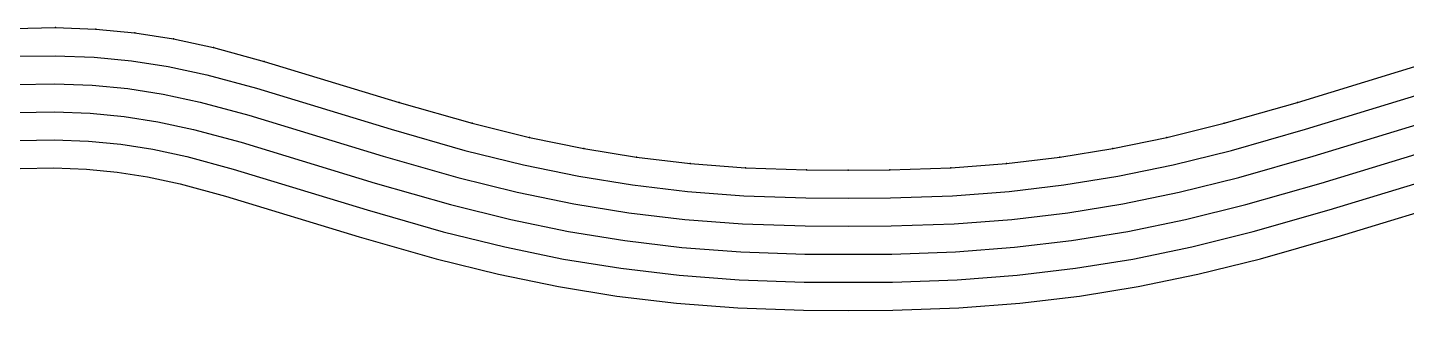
# Model space of a CAD drawing. Header units: millimetres. Extents: x 0 to 359, y -7 to 173.
# Drawn here: x 91.9 to 239.3, y 142.7 to 173 of the extents above; entities that cross this region are included whole.
import ezdxf

# ---------------------------------------------------------------- set-up
doc = ezdxf.new("R2010")
doc.units = ezdxf.units.MM
for name, color, linetype in [('1', 7, 'Continuous'), ('2', 7, 'Continuous'), ('3', 7, 'Continuous'), ('8', 7, 'Continuous')]:
    doc.layers.add(name, color=color, linetype=linetype)

msp = doc.modelspace()

# ---------------------------------------------------------------- linework, layer by layer
at = {"layer": '1', "color": 1}
msp.add_lwpolyline([(90.44, 172.88), (94.88, 172.97), (99.22, 172.8), (103.39, 172.4), (107.5, 171.75), (111.78, 170.82), (117.22, 169.35), (131.63, 164.97), (139.45, 162.73), (145.58, 161.21), (151.39, 160.02), (157.02, 159.1), (162.75, 158.42), (168.68, 157.98), (175.19, 157.75), (179.66, 157.72), (184.12, 157.75), (190.63, 157.98), (196.56, 158.42), (202.29, 159.1), (207.93, 160.02), (213.73, 161.21), (219.86, 162.73), (227.68, 164.97), (242.09, 169.36)], dxfattribs=at)
at = {"layer": '2'}
msp.add_point((179.66, 157.72), dxfattribs=at)
msp.add_point((179.66, 157.72), dxfattribs=at)
at = {"layer": '3'}
for p in [(94.88, 172.97), (94.88, 172.97), (99.22, 172.8), (103.39, 172.4), (103.39, 172.4), (107.5, 171.75), (107.5, 171.75), (111.78, 170.82), (111.78, 170.82), (117.22, 169.35), (117.22, 169.35), (131.63, 164.97), (131.63, 164.97), (227.68, 164.97), (227.68, 164.97), (139.45, 162.73), (139.45, 162.73), (219.86, 162.73), (219.86, 162.73), (145.58, 161.21), (145.58, 161.21), (213.73, 161.21), (213.73, 161.21), (151.39, 160.02), (151.39, 160.02), (207.93, 160.02), (207.93, 160.02), (157.02, 159.1), (157.02, 159.1), (162.75, 158.42), (168.68, 157.98), (168.68, 157.98), (175.19, 157.75), (175.19, 157.75), (184.12, 157.75), (184.12, 157.75), (190.63, 157.98), (190.63, 157.98), (196.56, 158.42), (196.56, 158.42), (202.29, 159.1), (202.29, 159.1)]:
    msp.add_point(p, dxfattribs=at)
at = {"layer": '3', "color": 1}
for p in [(99.22, 172.8), (162.75, 158.42)]:
    msp.add_point(p, dxfattribs=at)
at = {"layer": '8', "color": 1}
msp.add_lwpolyline([(90.44, 172.88), (94.88, 172.97), (99.22, 172.8), (103.39, 172.4), (107.5, 171.75), (111.78, 170.82), (117.22, 169.35), (131.63, 164.97), (139.45, 162.73), (145.58, 161.21), (151.39, 160.02), (157.02, 159.1), (162.75, 158.42), (168.68, 157.98), (175.19, 157.75), (179.66, 157.72), (184.12, 157.75), (190.63, 157.98), (196.56, 158.42), (202.29, 159.1), (207.93, 160.02), (213.73, 161.21), (219.86, 162.73), (227.68, 164.97), (242.09, 169.36)], dxfattribs=at)
at = {"layer": '8'}
for points in [[(90.58, 169.89), (94.85, 169.96), (99.02, 169.8), (103.01, 169.42), (106.95, 168.8), (111.07, 167.9), (116.39, 166.47), (130.78, 162.1), (138.68, 159.83), (144.92, 158.29), (150.84, 157.07), (156.6, 156.13), (162.46, 155.44), (168.51, 154.98), (175.13, 154.75), (179.66, 154.72), (184.19, 154.75), (190.8, 154.98), (196.85, 155.44), (202.71, 156.13), (208.47, 157.07), (214.39, 158.29), (220.63, 159.83), (228.53, 162.1), (242.92, 166.47)], [(90.72, 166.89), (94.82, 166.96), (98.82, 166.81), (102.63, 166.44), (106.4, 165.85), (110.36, 164.99), (115.56, 163.59), (129.93, 159.22), (137.91, 156.93), (144.26, 155.36), (150.3, 154.12), (156.18, 153.16), (162.17, 152.45), (168.34, 151.98), (175.06, 151.75), (179.66, 151.72), (184.25, 151.75), (190.97, 151.98), (197.14, 152.45), (203.13, 153.16), (209.01, 154.12), (215.05, 155.36), (221.41, 156.93), (229.38, 159.22), (243.75, 163.59)], [(90.86, 163.89), (94.79, 163.96), (98.62, 163.82), (102.25, 163.46), (105.84, 162.9), (109.66, 162.07), (114.74, 160.7), (129.08, 156.34), (137.13, 154.03), (143.59, 152.43), (149.76, 151.16), (155.77, 150.19), (161.88, 149.46), (168.18, 148.99), (175, 148.75), (179.66, 148.72), (184.31, 148.75), (191.13, 148.99), (197.43, 149.47), (203.54, 150.19), (209.55, 151.16), (215.72, 152.43), (222.18, 154.04), (230.23, 156.34), (244.58, 160.7)], [(90.99, 160.89), (94.76, 160.96), (98.42, 160.82), (101.88, 160.49), (105.29, 159.95), (108.95, 159.16), (113.91, 157.82), (128.23, 153.46), (136.36, 151.13), (142.93, 149.51), (149.21, 148.21), (155.35, 147.22), (161.59, 146.48), (168.01, 145.99), (174.94, 145.75), (179.66, 145.72), (184.38, 145.75), (191.3, 145.99), (197.72, 146.48), (203.96, 147.22), (210.1, 148.21), (216.38, 149.51), (222.96, 151.14), (231.08, 153.47), (245.4, 157.82)], [(91.13, 157.89), (94.73, 157.96), (98.21, 157.83), (101.5, 157.51), (104.74, 157), (108.24, 156.24), (113.08, 154.93), (127.38, 150.59), (135.58, 148.24), (142.27, 146.58), (148.67, 145.26), (154.93, 144.25), (161.3, 143.49), (167.85, 143), (174.87, 142.75), (179.66, 142.72), (184.44, 142.75), (191.47, 143), (198.01, 143.49), (204.38, 144.25), (210.64, 145.26), (217.04, 146.58), (223.73, 148.24), (231.93, 150.59), (246.23, 154.93)]]:
    msp.add_lwpolyline(points, dxfattribs=at)

doc.saveas('drawing.dxf')
